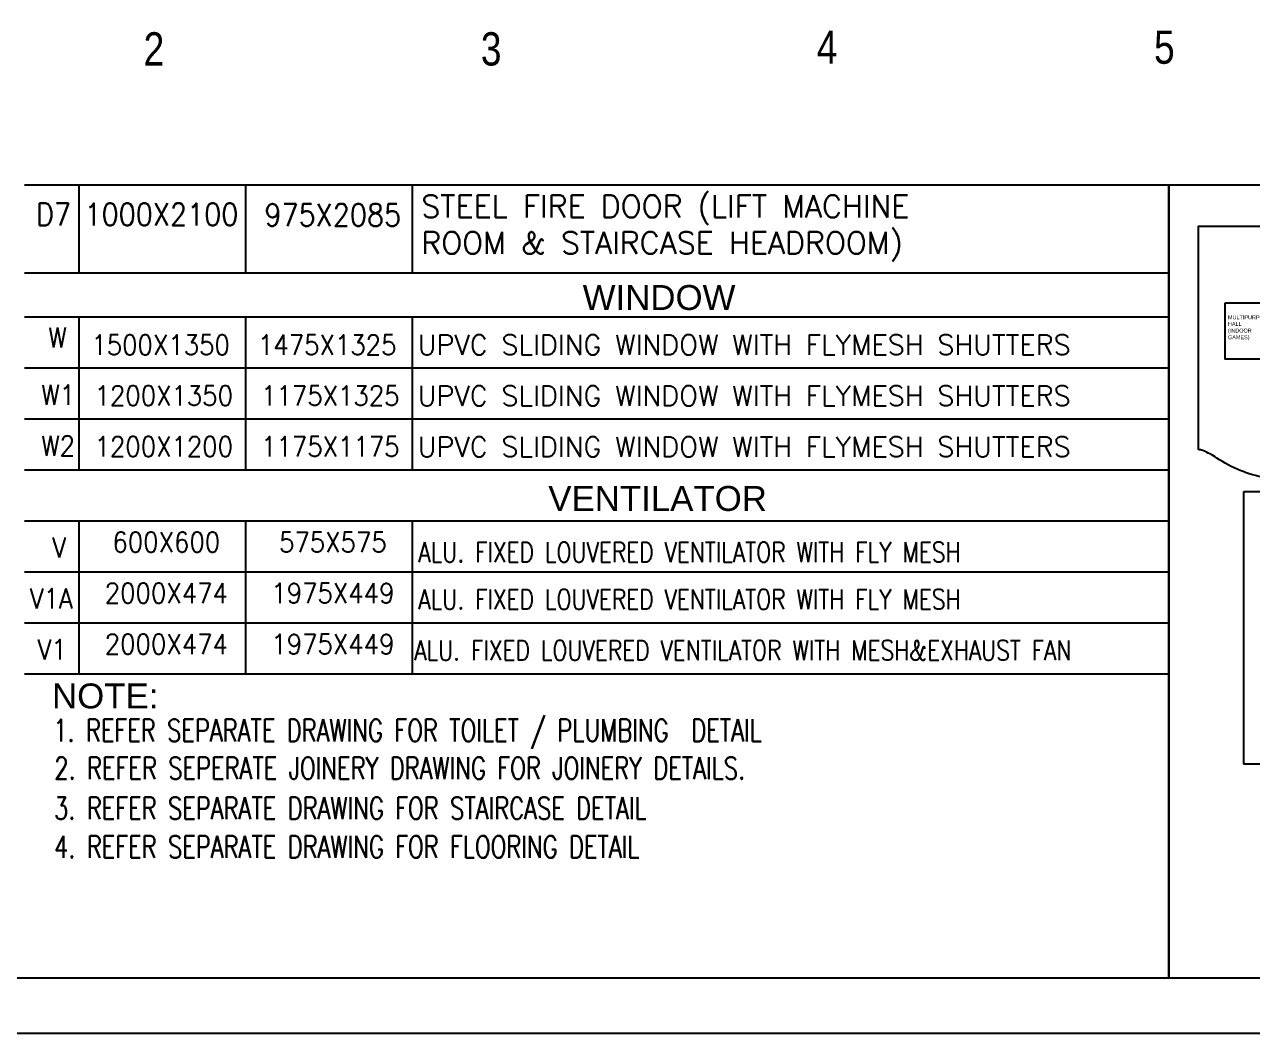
# Model space of a CAD drawing. Header units: inches. Extents: x -234845 to -176446, y -524542 to -442800.
# Drawn here: x -224345 to -213262, y -523496 to -514391 of the extents above; entities that cross this region are included whole.
import ezdxf
from ezdxf.enums import TextEntityAlignment as Align

# ---------------------------------------------------------------- set-up
doc = ezdxf.new("R2010")
doc.units = ezdxf.units.IN
doc.header["$MEASUREMENT"] = 0
for name, color, linetype in [('arrow', 23, 'Continuous'), ('GA', 4, 'Continuous'), ('GFRG PANELS', 4, 'Continuous'), ('GRID-TAGS', 31, 'Continuous'), ('LEVELS', 7, 'Continuous'), ('title', 255, 'Continuous')]:
    doc.layers.add(name, color=color, linetype=linetype)
doc.layers.add('LS TEXT', color=177, linetype='Continuous', lineweight=15)
doc.layers.add('TEXT', color=32, linetype='Continuous', lineweight=18)
doc.styles.add('ARIAL', font='arial.ttf')
doc.styles.add('J', font='ARIALN.TTF')
doc.styles.add('MT', font='GOTHIC.TTF', dxfattribs={"width": 1.5})
doc.styles.add('RMTXT', font='romans.shx')
doc.styles.add('ROMANS', font='romans.shx', dxfattribs={"width": 0.8})
doc.styles.add('SI', font='ROMANS.shx', dxfattribs={"width": 0.9})
doc.dimstyles.new('ELEV-DIM', dxfattribs={"dimtxt": 150, "dimasz": 1, "dimexe": 100, "dimexo": 150, "dimgap": 50, "dimtad": 1, "dimdec": 0, "dimzin": 0, "dimdsep": 46, "dimtxsty": 'RMTXT', "dimblk": 'ARH4', "dimcen": 0.09375, "dimdle": 100, "dimse1": 1, "dimse2": 1, "dimclrd": 256, "dimclre": 256, "dimclrt": 151, "dimadec": 0, "dimazin": 0, "dimtfac": 50, "dimtdec": 0, "dimtofl": 0, "dimtmove": 2, "dimatfit": 3, "dimldrblk": 'OBLIQUE', "dimfxl": 1, "dimtolj": 1, "dimtzin": 0, "dimlwd": -1, "dimlwe": -1, "dimarcsym": 0})

# ---------------------------------------------------------------- blocks, each defined once
blk = doc.blocks.new('ARH4')
for p, q in [((0, -75), (0, 75)), ((-53.033, -53.033), (53.033, 53.033)), ((75, 0), (-75, 0))]:
    blk.add_line(p, q)
blk = doc.blocks.new('A$C39BF052C')
at = {"lineweight": 0}
h = blk.add_hatch(dxfattribs=at)
h.set_pattern_fill('ANSI31', color=8, scale=192)
h.set_pattern_definition([(45, (1439.337, 4137.088), (-16.9706, 16.9706), [])])
h.paths.add_polyline_path([(1900, 4639), (1838, 4639), (1838, 4651), (1439, 4651), (1439, 4493), (1502, 4493), (1502, 4481), (1900, 4481)])
h.paths.add_polyline_path([(1599, 4545), (1741, 4545), (1741, 4601), (1599, 4601)], flags=24)
h.paths.add_polyline_path([(1704, 4193), (1845, 4193), (1845, 4249), (1704, 4249)], flags=24)
at = {"color": 42, "elevation": 0}
blk.add_lwpolyline([(0, 7344), (6582, 7344), (6582, 185), (0, 185)], close=True, dxfattribs=at)
at = {"layer": 'GFRG PANELS', "color": 8, "linetype": 'Continuous'}
for points, elevation in [([(509, 6279), (869, 6279), (869, 5771), (509, 5771)], 0), ([(1711, 3914), (1875, 3914), (1875, 3791), (1711, 3791)], -386), ([(1834, 3853), (1875, 3853), (1875, 3914), (1834, 3914)], -386), ([(1711, 3791), (1779, 3791), (1779, 3851), (1711, 3851)], -386), ([(2551, 3513), (3033, 3513), (3033, 3212), (2551, 3212)], -143)]:
    blk.add_lwpolyline(points, close=True, dxfattribs=dict(at, elevation=elevation))
at = {"layer": 'GFRG PANELS', "lineweight": 0, "elevation": -143}
blk.add_lwpolyline([(1900, 4639), (1838, 4639), (1838, 4651), (1439, 4651), (1439, 4493), (1502, 4493), (1502, 4481), (1900, 4481), (1900, 4639)], dxfattribs=at)
at = {"layer": 'GFRG PANELS', "color": 8, "linetype": 'Continuous'}
for points, elevation in [([(2629, 4641), (2566, 4641), (2566, 4653), (2138, 4653), (2138, 4495), (2200, 4495), (2200, 4483), (2629, 4483), (2629, 4641)], -143), ([(2012, 4295), (1950, 4295), (1950, 4307), (1551, 4307), (1551, 4149), (1614, 4149), (1614, 4137), (2012, 4137), (2012, 4295)], -143), ([(2741, 4298), (2679, 4298), (2679, 4310), (2250, 4310), (2250, 4151), (2312, 4151), (2312, 4139), (2741, 4139), (2741, 4298)], -143), ([(2067, 3609), (2005, 3609), (2005, 3621), (1606, 3621), (1606, 3462), (1669, 3462)], -386), ([(1669, 3462), (1669, 3450), (2067, 3450), (2067, 3609)], -386), ([(2277, 2825), (1729, 2825), (1729, 2849), (1606, 2849), (1606, 3144), (2155, 3144), (2155, 3120), (2277, 3120), (2277, 2825)], -143), ([(2277, 2324), (1729, 2324), (1729, 2348), (1606, 2348), (1606, 2643), (2155, 2643), (2155, 2619), (2277, 2619), (2277, 2324)], -143), ([(2277, 2324), (1729, 2324), (1729, 2348), (1606, 2348), (1606, 2643), (2155, 2643), (2155, 2619), (2277, 2619), (2277, 2324)], -143), ([(2853, 2623), (2731, 2623), (2731, 2647), (2486, 2647), (2486, 2463), (2608, 2463), (2608, 2324), (2853, 2324), (2853, 2623)], -143)]:
    blk.add_lwpolyline(points, dxfattribs=dict(at, elevation=elevation))
at = {"layer": 'LEVELS', "color": 3, "linetype": 'Continuous'}
for p, q in [((4979, 5421), (5028, 5998)), ((5028, 5998), (5077, 5421)), ((4624, 5641), (4933, 5402)), ((4863, 5333), (4624, 5641)), ((5123, 5402), (5431, 5641)), ((5431, 5641), (5192, 5333)), ((4844, 5287), (4267, 5238)), ((4267, 5238), (4844, 5188)), ((5211, 5287), (5788, 5238)), ((5788, 5238), (5211, 5188)), ((4863, 5142), (4624, 4834)), ((5192, 5142), (5431, 4834)), ((4624, 4834), (4933, 5073)), ((4979, 5054), (5028, 4477)), ((5028, 4477), (5077, 5054)), ((5431, 4834), (5123, 5073))]:
    blk.add_line(p, q, dxfattribs=at)
at = {"layer": 'LEVELS', "linetype": 'Continuous', "elevation": 0}
blk.add_lwpolyline([(1434, 3913), (1213, 4591), (1225, 4595, -0.158394), (1225, 4595, 0.508002), (1253, 4630), (1237, 4679, -53.660256), (1237, 4679, 0.324915), (1209, 4700), (870, 4700, 1), (870, 4700, -0.10599), (433, 4878, -3.243445), (433, 4878, 0.029678), (305, 4947, 0.057778), (266, 4954), (266, 6970), (2563, 6970), (3124, 6178), (3479, 4731), (3598, 3524), (3283, 1540), (1434, 1674), (1434, 3913)], format="xyb", dxfattribs=at)
at = {"layer": 'LEVELS', "color": 3, "linetype": 'Continuous'}
blk.add_circle((5028, 5238), 114, dxfattribs=at)
for start, end in [(120, 150), (75, 105), (30, 60), (165, 195), (345, 15), (210, 240), (300, 330), (255, 285)]:
    blk.add_arc((5028, 5238), 190, start, end, dxfattribs=at)
at = {"layer": 'LEVELS', "color": 3, "linetype": 'Continuous', "style": 'MT'}
for s, p in [('N', (5034, 6493)), ('S', (5031, 4360))]:
    blk.add_text(s, height=400, dxfattribs=at).set_placement(p, align=Align.TOP_CENTER)
for s, p in [('W', (4072, 5245)), ('E', (5907, 5250))]:
    blk.add_text(s, height=267, dxfattribs=at).set_placement(p, align=Align.MIDDLE_CENTER)
at = {"layer": 'LS TEXT', "color": 0, "lineweight": 0, "style": 'J'}
for s, p in [("BOY'S-A", (1609, 4555, -1950)), ("BOY'S-B", (2347, 4547, -782)), ("BOY'S-A1", (1714, 4203, -1950)), ("BOY'S-B1", (2437, 4197, -782)), ('RESIDENCE', (1687, 3920, -782)), ("GIRL'S", (1763, 3518)), ('DINING', (2726, 3354, -782)), ('LAB', (1888, 2963, -1025)), ('LAB', (1928, 2475, -2192)), ('CLASS ROOM', (2547, 2506, -1025))]:
    blk.add_text(s, height=36, dxfattribs=at).set_placement(p)
at = {"layer": 'LS TEXT', "color": 0, "lineweight": 0, "insert": (533, 6166, -1088), "char_height": 36, "attachment_point": 1, "style": 'J'}
blk.add_mtext_dynamic_manual_height_columns('MULTIPURPOSE HALL\\P(INDOOR GAMES)', width=37.98, gutter_width=1, heights=[0], dxfattribs=at)
at = {"layer": 'TEXT', "style": 'ARIAL'}
for s, height, p in [('BOYS HOSEL-A', 300, (4975, 2101)), ('KEY PLAN', 350, (2823, 579))]:
    blk.add_text(s, height=height, dxfattribs=at).set_placement(p, align=Align.MIDDLE)
at = {"layer": 'arrow'}
blk.add_leader([(1439, 4572, -143), (674, 4572, -143), (674, 2117, -143), (3452, 2117, -143)], dimstyle='ELEV-DIM', override={"dimasz": 250, "dimtad": 0}, dxfattribs=at)

msp = doc.modelspace()

# ---------------------------------------------------------------- linework, layer by layer
for p, q in [((-223854.7, -515837), (-223854.7, -516630.4)), ((-222351.3, -515837), (-222351.3, -516630.4)), ((-220848, -515837), (-220848, -516630.4)), ((-224345.1, -516630.4), (-214016.4, -516630.4)), ((-224345.1, -517030.2), (-214016.4, -517030.2)), ((-223854.7, -517030.2), (-223854.7, -518410.2)), ((-222351.3, -517030.2), (-222351.3, -518410.2)), ((-220848, -517030.2), (-220848, -518410.2)), ((-224345.1, -517490.2), (-214016.4, -517490.2)), ((-224345.1, -517950.2), (-214016.4, -517950.2)), ((-224345.1, -518410.2), (-214016.4, -518410.2)), ((-224345.1, -518870.2), (-214016.4, -518870.2)), ((-223854.7, -518870.2), (-223854.7, -520250.2)), ((-222351.3, -518870.2), (-222351.3, -520250.2)), ((-220848, -518870.2), (-220848, -520250.2)), ((-224345.1, -519330.2), (-214016.4, -519330.2)), ((-224345.1, -519790.2), (-214016.4, -519790.2)), ((-224345.1, -520250.2), (-214016.4, -520250.2))]:
    msp.add_line(p, q)
at = {"layer": 'GA'}
for p, q in [((-224345.1, -515837), (-186946.1, -515837)), ((-214016.4, -515837), (-214016.4, -522995.7)), ((-214016.4, -515837), (-214016.4, -522995.7))]:
    msp.add_line(p, q, dxfattribs=at)
at = {"layer": 'title', "color": 6}
msp.add_lwpolyline([(-234845.1, -442799.7), (-176446.1, -442799.7), (-176446.1, -523495.7), (-234845.1, -523495.7)], close=True, dxfattribs=at)
at = {"layer": 'title', "color": 4}
msp.add_lwpolyline([(-234345.1, -443299.7), (-176946.1, -443299.7), (-176946.1, -522995.7), (-234345.1, -522995.7)], close=True, dxfattribs=at)

# ---------------------------------------------------------------- block references
msp.add_blockref('A$C39BF052C', (-214016.4, -523180.8))

# ---------------------------------------------------------------- texts
at = {"layer": 'GRID-TAGS', "style": 'ARIAL', "width": 0.8}
for tag, p in [('4', (-217101.6, -514594.9)), ('5', (-214057.6, -514594.9)), ('2', (-223177.4, -514610.7)), ('3', (-220133.4, -514610.7))]:
    msp.add_attdef(tag, text='', height=300, dxfattribs=at).set_placement(p, align=Align.MIDDLE_CENTER)
at = {"layer": 'TEXT', "style": 'RMTXT', "width": 0.9}
for s, height, p in [('D7', 200, (-224082.8, -516103.9)), ('1000X2100', 200, (-223109.8, -516103.9)), ('975X2085', 200, (-221563.2, -516109.4)), ('W', 180, (-224048.6, -517214.6)), ('1500X1350', 180, (-223117, -517282.5)), ('1475X1325', 180, (-221613.7, -517282.5)), ('W1', 180, (-224042.5, -517733.3)), ('1200X1350', 180, (-223088.5, -517740)), ('1175X1325', 180, (-221585.2, -517740)), ('W2', 180, (-224042.5, -518193.3)), ('1200X1200', 180, (-223088.5, -518200)), ('1175X1175', 180, (-221585.2, -518200)), ('600X600', 180, (-223065.6, -519061.6)), ('575X575', 180, (-221562.3, -519061.6)), ('V', 180, (-224033.9, -519110.3)), ('2000X474', 180, (-223065.6, -519521.6)), ('1975X449', 180, (-221562.3, -519521.6)), ('V1A', 180, (-224104.9, -519570.3)), ('V1', 180, (-224096.7, -520030.3)), ('2000X474', 180, (-223065.6, -519981.6)), ('1975X449', 180, (-221562.3, -519981.6))]:
    msp.add_text(s, height=height, dxfattribs=at).set_placement(p, align=Align.MIDDLE)
at = {"layer": 'TEXT', "style": 'ARIAL'}
for s, p in [('WINDOW', (-218618.2, -516854.3)), ('VENTILATOR', (-218631.4, -518667.8))]:
    msp.add_text(s, height=225, dxfattribs=at).set_placement(p, align=Align.MIDDLE)
msp.add_text('NOTE:', height=225, dxfattribs=at).set_placement((-224097.5, -520562.5))
at = {"layer": 'TEXT', "style": 'SI', "width": 0.75}
for s, p in [('1. REFER SEPARATE DRAWING FOR TOILET / PLUMBING  DETAIL', (-224086.5, -520860.8)), ('2. REFER SEPERATE JOINERY DRAWING FOR JOINERY DETAILS. ', (-224076.2, -521201.4)), ('3. REFER SEPARATE DRAWING FOR STAIRCASE DETAIL ', (-224078.6, -521563.5)), ('4. REFER SEPARATE DRAWING FOR FLOORING DETAIL ', (-224078.6, -521911.2))]:
    msp.add_text(s, height=200, dxfattribs=at).set_placement(p)
at = {"layer": 'TEXT', "attachment_point": 1}
for s, insert, char_height, width, style in [('STEEL FIRE DOOR (LIFT MACHINE', (-220763.5, -515931.7), 200, 11792.281, 'RMTXT'), ('ROOM & STAIRCASE HEADROOM)', (-220763.5, -516261.6), 200, 11792.281, 'RMTXT'), ('UPVC SLIDING WINDOW WITH FLYMESH SHUTTERS', (-220797.1, -517191.2), 180, 7168.41, 'RMTXT'), ('UPVC SLIDING WINDOW WITH FLYMESH SHUTTERS', (-220797.1, -517651.2), 180, 7168.41, 'RMTXT'), ('UPVC SLIDING WINDOW WITH FLYMESH SHUTTERS', (-220797.1, -518111.2), 180, 7168.41, 'RMTXT'), ('ALU. FIXED LOUVERED VENTILATOR WITH FLY MESH', (-220791.2, -519062.3), 180, 8335.013, 'ROMANS'), ('ALU. FIXED LOUVERED VENTILATOR WITH FLY MESH', (-220791.2, -519488.3), 180, 8335.013, 'ROMANS'), ('ALU. FIXED LOUVERED VENTILATOR WITH MESH&EXHAUST FAN', (-220828, -519948.3), 180, 8335.013, 'ROMANS')]:
    msp.add_mtext(s, dxfattribs=dict(at, insert=insert, char_height=char_height, width=width, style=style))

doc.saveas('drawing.dxf')
